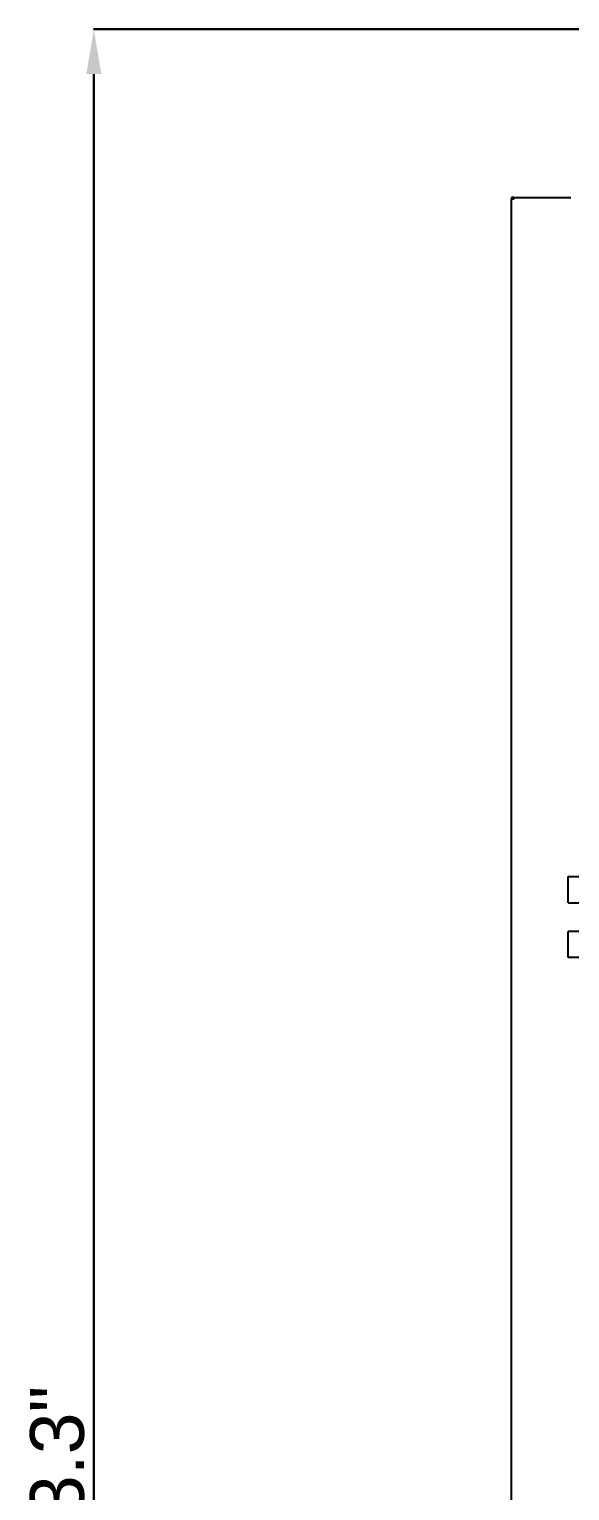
# Model space of a CAD drawing. Extents: x 594 to 813, y 174 to 240.
# Drawn here: x 726.29 to 729.3, y 183.15 to 191.29 of the extents above; entities that cross this region are included whole.
import ezdxf

# ---------------------------------------------------------------- set-up
doc = ezdxf.new("R2010")
doc.units = 0
doc.header["$MEASUREMENT"] = 0
doc.header["$PDMODE"] = 35
doc.header["$PDSIZE"] = 0.5
doc.layers.get('0').update_dxf_attribs({"linetype": 'CONTINUOUS', "lineweight": 30})
doc.layers.get('Defpoints').update_dxf_attribs({"linetype": 'CONTINUOUS'})
doc.layers.add('AC.REF(S). PIPING', color=3, linetype='CONTINUOUS', lineweight=30)
doc.layers.add('LG-DIMENSION', color=7, linetype='CONTINUOUS')
doc.layers.add('LG-Product', color=3, linetype='CONTINUOUS')
doc.styles.add('LG-TEXT', font='arial.ttf')
doc.dimstyles.get("Standard").update_dxf_attribs({"dimtxt": 0.12, "dimasz": 0.05, "dimexe": 0.18, "dimexo": 0.0625, "dimgap": 0.09, "dimtad": 0, "dimtih": 1, "dimtoh": 1, "dimzin": 0, "dimdsep": 46, "dimtxsty": 'Standard', "dimblk": 'DOT', "dimcen": 0.09, "dimadec": 0, "dimazin": 0, "dimtfac": 1, "dimtofl": 0, "dimtmove": 0, "dimatfit": 3, "dimldrblk": 'DOT', "dimfxl": 1, "dimtolj": 1, "dimtzin": 0, "dimarcsym": 0})

# ---------------------------------------------------------------- blocks, each defined once
blk = doc.blocks.new('*D213')
at = {"layer": 'Defpoints', "color": 0, "transparency": 16777216}
for p in [(-6855.84, 3650.65), (-7209.62, 2043.16), (-6855.84, 2043.16)]:
    blk.add_point(p, dxfattribs=at)
at = {"layer": 'LG-DIMENSION', "color": 0, "lineweight": -2, "transparency": 16777216}
for p, q in [((-6855.9, 3650.65), (-7209.8, 3650.65)), ((-7209.62, 3625.65), (-7209.62, 2068.16)), ((-6855.9, 2043.16), (-7209.8, 2043.16))]:
    blk.add_line(p, q, dxfattribs=at)
at = {"layer": 'LG-DIMENSION', "color": 0, "transparency": 16777216}
for points in [[(-7213.78, 3625.65), (-7205.45, 3625.65), (-7209.62, 3650.65)], [(-7213.78, 2068.16), (-7205.45, 2068.16), (-7209.62, 2043.16)]]:
    blk.add_solid(points, dxfattribs=at)
at = {"layer": 'LG-DIMENSION', "transparency": 16777216, "insert": (-7229.94, 2846.91), "char_height": 30, "attachment_point": 5, "rotation": 90, "style": 'LG-TEXT'}
blk.add_mtext('\\A1;63.3"', dxfattribs=at)
blk = doc.blocks.new('_Dot')
at = {"color": 0, "linetype": 'ByBlock', "lineweight": -2}
blk.add_line((-0.5, 0), (-1, 0), dxfattribs=at)
at = {"color": 0, "linetype": 'ByBlock', "const_width": 0.5}
blk.add_lwpolyline([(-0.25, 0, 1), (0.25, 0, 1)], format="xyb", close=True, dxfattribs=at)
blk = doc.blocks.new('UW1-2')
at = {"layer": 'LG-Product', "color": 3, "linetype": 'Continuous'}
for p, q in [((1110.02, 3231.21), (1110.02, 3230.4)), ((1111.33, 3231.21), (1110.02, 3231.21)), ((1110.02, 1782.69), (1110.02, 3230.4)), ((1111.33, 3230.4), (1110.02, 3230.4)), ((1111.33, 3231.21), (1143.13, 3231.21)), ((1111.33, 3230.4), (1111.33, 3231.21)), ((1141.62, 2853.03), (2353.41, 2853.03)), ((1141.62, 2838.48), (1141.62, 2853.03)), ((1141.62, 2838.48), (2353.41, 2838.48)), ((1141.62, 2807.89), (1141.62, 2822.43)), ((2353.41, 2822.43), (1141.62, 2822.43)), ((2353.41, 2807.89), (1141.62, 2807.89))]:
    blk.add_line(p, q, dxfattribs=at)
blk = doc.blocks.new('UW1+UW1_1')
at = {"layer": 'LG-Product'}
blk.add_blockref('UW1-2', (1162.18, 1452.14), dxfattribs=at)
blk = doc.blocks.new('A$C5B2C3915')
at = {"layer": 'LG-Product'}
blk.add_blockref('UW1+UW1_1', (-4815.985, -5735.586), dxfattribs=at)
at = {"layer": 'LG-DIMENSION'}
dim = blk.add_linear_dim(base=(-2776.405, -2565.962), p1=(-2422.628, -958.47), p2=(-2422.628, -2565.962), angle=90, dimstyle='Standard', dxfattribs=at)
dim.commit()
dim.dimension.update_dxf_attribs({"geometry": '*D213', "text_midpoint": (-2796.732, -1762.216), "insert": (4433.211, -4609.123)})

msp = doc.modelspace()

# ---------------------------------------------------------------- block references
at = {"layer": 'AC.REF(S). PIPING', "linetype": 'Continuous', "xscale": 0.0099999999999909, "yscale": 0.0099999999999909, "zscale": 0.0099999999999909}
msp.add_blockref('A$C5B2C3915', (754.4172, 200.8743), dxfattribs=at)

doc.saveas('drawing.dxf')
